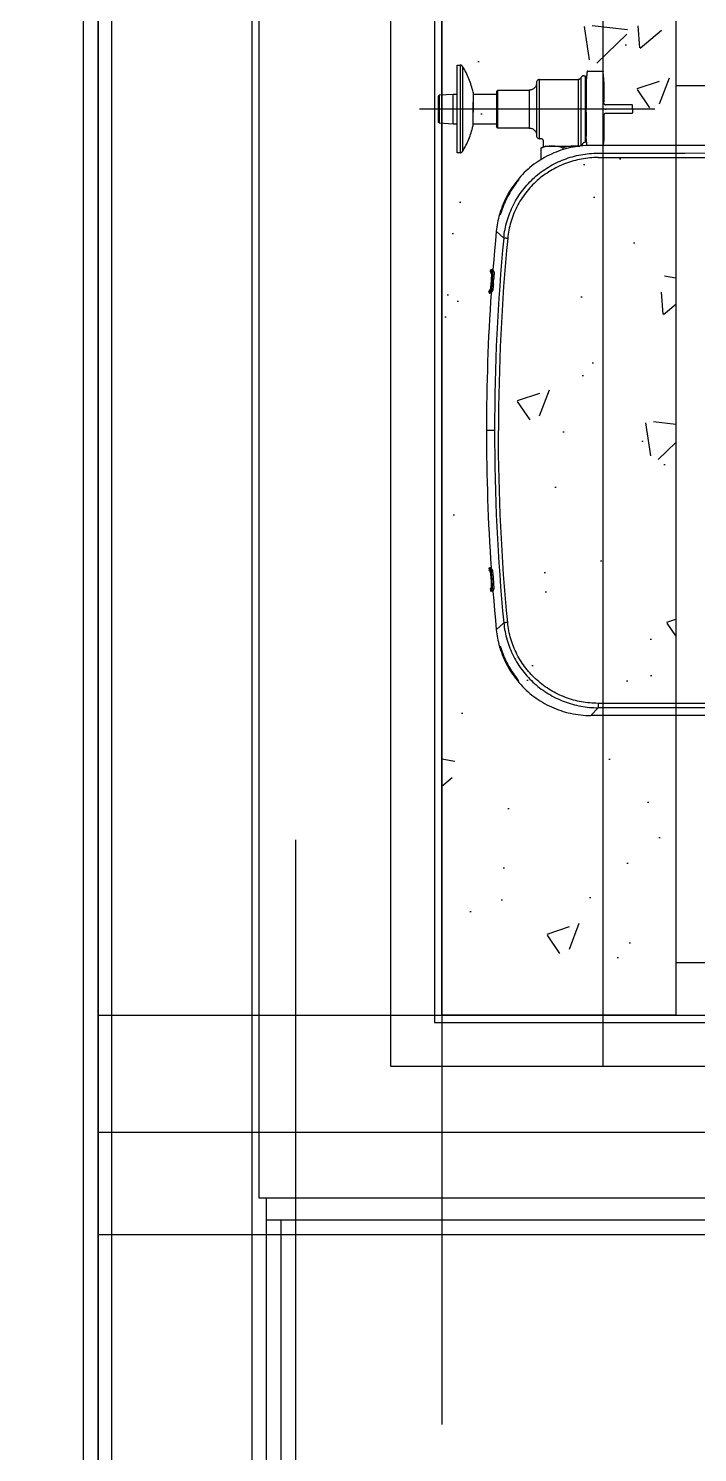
# Model space of a CAD drawing. Header units: millimetres. Extents: x 7294529 to 7346664, y 234399 to 276449.
# Drawn here: x 7306227 to 7306684, y 247765 to 248739 of the extents above; entities that cross this region are included whole.
import ezdxf
from ezdxf.xclip import XClip

# ---------------------------------------------------------------- set-up
doc = ezdxf.new("R2010")
doc.units = ezdxf.units.MM
doc.header["$LTSCALE"] = 100
doc.header["$XCLIPFRAME"] = 2
doc.linetypes.add('C-303-L-TF_39B+59C$0$CEN', pattern=[62, 60, -1, 0, -1])
doc.linetypes.add('U-59C-EX$0$CEN', pattern=[62, 60, -1, 0, -1])
for name, color, linetype in [('AA-BORD-XREF', 15, 'Continuous'), ('BP', 7, 'Continuous'), ('C-303-L-TF_39B+59C$0$CEN', 1, 'C-303-L-TF_39B+59C$0$CEN'), ('C-303-L-TF_39B+59C$0$COL', 2, 'Continuous'), ('C-303-L-TF_39B+59C$0$INS', 8, 'Continuous'), ('U-59C-EX$0$CEN', 1, 'U-59C-EX$0$CEN'), ('U-59C-EX$0$FIN', 5, 'Continuous'), ('U-59C-EX$0$FUR_욕실', 6, 'Continuous'), ('U-59C-EX$0$HAT', 8, 'Continuous'), ('U-59C-EX$0$INSUL_line', 8, 'Continuous'), ('U-59C-EX$0$WAL', 3, 'Continuous')]:
    doc.layers.add(name, color=color, linetype=linetype)
for name, color, linetype, plot in [('CUT-LINE', 105, 'Continuous', False), ('Defpoint', 142, 'Continuous', False), ('U-59C-EX$0$Defpoint', 142, 'Continuous', False), ('U-59C-EX$0$MC', 152, 'Continuous', False)]:
    doc.layers.add(name, color=color, linetype=linetype, plot=plot)

# ---------------------------------------------------------------- blocks, each defined once
blk = doc.blocks.new('U-59C-EX$0$대변기')
at = {"layer": 'U-59C-EX$0$FUR_욕실'}
for p, q in [((-19.96, 250), (-18.05, 250)), ((-19.96, 220), (-19.96, 250)), ((-18.05, 250), (-18.05, 190)), ((-16.36, 249.07), (-16.36, 220)), ((69.29, 245.86), (79.24, 245.86)), ((36.27, 240.11), (62.77, 240.11)), ((36.27, 219.86), (36.27, 240.11)), ((66.47, 242.61), (67.47, 242.61)), ((67.47, 242.61), (67.77, 242.31)), ((67.77, 219.86), (67.77, 242.31)), ((68.26, 238.59), (68.26, 238.44)), ((68.26, 237.36), (68.27, 237.41)), ((68.27, 240.13), (68.27, 238.35)), ((68.27, 221.94), (68.27, 238.43)), ((68.27, 238.35), (68.27, 219.86)), ((80.26, 238.43), (80.26, 224.86)), ((80.27, 238.35), (80.27, 240.13)), ((80.27, 223.86), (80.27, 238.35)), ((-32.75, 228.92), (-32.17, 229.5)), ((-32.75, 219.86), (-32.75, 228.92)), ((-32.17, 229.5), (-22.75, 230.11)), ((-32.17, 219.86), (-32.17, 229.5)), ((-22.75, 230.11), (-19.96, 230.11)), ((-22.75, 219.86), (-22.75, 230.11)), ((-9.16, 230.11), (6.77, 230.11)), ((6.77, 231.86), (7.77, 232.86)), ((6.77, 231.86), (6.77, 207.86)), ((7.77, 232.86), (29.27, 232.86)), ((7.77, 219.86), (7.77, 232.86)), ((29.27, 232.86), (29.27, 206.86)), ((-32.75, 210.79), (-32.75, 219.86)), ((-32.17, 210.21), (-32.17, 219.86)), ((-22.75, 209.61), (-22.75, 219.86)), ((-19.96, 190), (-19.96, 220)), ((-16.36, 220), (-16.36, 190.93)), ((7.77, 206.86), (7.77, 219.86)), ((99.27, 222.86), (81.27, 222.86)), ((99.27, 216.86), (81.27, 216.86)), ((99.77, 221.99), (99.77, 222.36)), ((99.77, 219.86), (99.77, 221.99)), ((99.77, 219.86), (99.77, 217.72)), ((99.77, 217.72), (99.77, 217.36)), ((-32.17, 210.21), (-32.75, 210.79)), ((-22.75, 209.61), (-32.17, 210.21)), ((-19.96, 209.61), (-22.75, 209.61)), ((6.77, 209.61), (-9.22, 209.61)), ((7.77, 206.86), (6.77, 207.86)), ((29.27, 206.86), (7.77, 206.86)), ((-18.05, 190), (-19.96, 190))]:
    blk.add_line(p, q, dxfattribs=at)
at = {"layer": 'U-59C-EX$0$FUR_욕실', "color": 8}
blk.add_line((-45.75, 220), (115.01, 220), dxfattribs=at)
at = {"layer": 'U-59C-EX$0$FUR_욕실'}
for centre, radius, start, end in [((-18.05, 248), 2, 32.23095, 90), ((-62.46, 220), 54.5, 11.97719, 32.23095), ((36.27, 238.11), 2, 90, 180), ((66.47, 240.61), 2, 90, 157.97569), ((66.76, 238.59), 1.5, 0, 47.9982), ((81.27, 223.86), 1, 180, 270), ((81.27, 215.86), 1, 90, 180), ((99.27, 222.36), 0.5, 0, 90), ((99.27, 217.36), 0.5, 270, 0), ((-62.46, 220), 54.5, 327.76905, 347.53028), ((-18.05, 192), 2, 270, 327.76905)]:
    blk.add_arc(centre, radius, start, end, dxfattribs=at)
at = {"layer": 'U-59C-EX$0$FUR_욕실', "extrusion": (0, 0, -1)}
for centre, radius, start in [((-29.27, 237.86), 5, 180), ((-62.77, 242.11), 2, 202.02431)]:
    blk.add_arc(centre, radius, start, 270, dxfattribs=at)
at = {"layer": 'U-59C-EX$0$FUR_욕실'}
blk.add_ellipse((69.3, 245.36), major_axis=(0.5, 0), ratio=1, start_param=1.622209, end_param=3.041229, dxfattribs=at)
at = {"layer": 'U-59C-EX$0$FUR_욕실', "extrusion": (0, 0, -1)}
for centre, major_axis, ratio, start_param, end_param in [((79.23, 245.36), (-0.5, 0), 1, 1.622209, 3.041229), ((68.77, 240.13), (0.5, 0), 0.902862, 3.141593, 3.316126), ((68.77, 238.35), (-0.5, 0), 0.823761, 0, 0.174533), ((79.77, 240.13), (0.5, 0), 0.902862, 6.108652, 6.283185)]:
    blk.add_ellipse(centre, major_axis=major_axis, ratio=ratio, start_param=start_param, end_param=end_param, dxfattribs=at)
at = {"layer": 'U-59C-EX$0$FUR_욕실'}
for points in [[(68.81, 245.44), (68.81, 245.44), (68.67, 244.06), (68.41, 241.71)], [(68.41, 241.71), (68.35, 241.16), (68.3, 240.66), (68.27, 240.21)], [(80.26, 240.21), (80.23, 240.66), (80.18, 241.16), (80.12, 241.71)], [(-9.18, 231.46), (-9.18, 231.46), (-9.18, 231.44), (-9.18, 231.4)], [(-9.24, 210.83), (-9.24, 209.16), (-9.25, 208.25), (-9.25, 208.25)]]:
    blk.add_open_spline(points, degree=3, dxfattribs=at)
for points, knots in [([(80.12, 241.71), (79.86, 244.06), (79.72, 245.44), (79.72, 245.44), (79.72, 245.44), (79.72, 245.44)], [0, 0, 0, 0, 0.999952, 0.999952, 1, 1, 1, 1]), ([(-9.18, 231.4), (-9.18, 231.4), (-9.18, 231.4), (-9.18, 231.08), (-9.19, 229.51), (-9.2, 224.8), (-9.21, 221.65), (-9.23, 215.63), (-9.23, 212.76), (-9.24, 210.83)], [0, 0, 0, 0, 0.002038, 0.002038, 0.334692, 0.334692, 0.667346, 0.667346, 1, 1, 1, 1]), ([(-9.16, 231.25), (-9.16, 231.24), (-9.16, 231.02), (-9.16, 229.61), (-9.17, 226.59), (-9.18, 222.57), (-9.2, 218.19), (-9.21, 214.29), (-9.21, 212.39), (-9.21, 211.65)], [0, 0, 0, 0, 0.086554, 0.241731, 0.40047, 0.559442, 0.71839, 0.877213, 1, 1, 1, 1]), ([(-9.21, 211.65), (-9.22, 211.39), (-9.22, 210.05), (-9.22, 208.86), (-9.22, 208.47), (-9.22, 208.46)], [0, 0, 0, 0, 0.113221, 0.613862, 1, 1, 1, 1])]:
    blk.add_open_spline(points, degree=3, knots=knots, dxfattribs=at)
blk.add_wipeout([(22.25, 172.54), (8.91, 147.75), (6.75, 136.34), (0, 0), (6.75, -136.34), (8.91, -147.75), (22.08, -172.29), (48.75, -190.93), (71.39, -195), (166.78, -195), (163.87, -199.59), (211.56, -201.09), (211.59, -201.6), (211.81, -202.64), (212.51, -203.59), (213.12, -203.98), (214.15, -204.2), (220.75, -204.2), (220.75, -206.36), (211.68, -206.36), (211.16, -206.4), (210.27, -206.68), (209.31, -207.43), (208.75, -208.41), (208.59, -209.09), (208.56, -209.46), (208.57, -265.02), (208.68, -265.02), (208.78, -265.75), (209.15, -266.63), (209.44, -267.04), (210.11, -267.63), (210.66, -267.92), (211.05, -268.03), (211.75, -268.12), (489.29, -268.12), (490.39, -267.86), (490.87, -267.71), (491.45, -267.22), (492.01, -266.5), (492.24, -265.95), (492.34, -265.59), (492.39, -265), (492.39, -209.47), (492.27, -208.62), (492.05, -208.04), (491.65, -207.42), (491.18, -206.97), (490.66, -206.65), (490.05, -206.44), (489.56, -206.38), (489.29, -206.36), (294.65, -206.36), (294.65, -204.2), (299.37, -204.2), (299.93, -204.14), (300.82, -203.77), (301.13, -203.53), (301.57, -203.01), (301.8, -202.57), (301.98, -201.86), (301.98, -201.81), (356.76, -202.11), (409.65, -200.73), (451.07, -197.49), (521.76, -184.13), (558.83, -171.77), (607.51, -146.93), (640.32, -121.72), (666.4, -92.64), (682.86, -64.81), (689.37, -48.84), (694.46, -30.58), (696.68, -17.3), (697.46, -8.65), (697.7, 0.02), (696.02, 21.31), (691.27, 41.8), (683.34, 62.6), (669.05, 87.71), (652.78, 108.07), (630.64, 128.96), (599.08, 150.93), (558.2, 170.85), (516.94, 184.22), (478.6, 192.5), (440.58, 197.36), (409.56, 199.56), (375.33, 200.69), (311.09, 200.7), (281.72, 200.87), (251.35, 200.76), (223.33, 200.38), (188.29, 199.95), (182.4, 198.16), (177.52, 194.77), (79.8, 195), (40.7, 194.57), (37.25, 193.23), (37.25, 185.31)]).dxf.layer = 'U-59C-EX$0$FUR_욕실'
for p, q in [((34.27, 238.11), (34.27, 201.61)), ((62.77, 240.11), (62.77, 194.57)), ((64.62, 241.36), (64.62, 194.65)), ((67.47, 242.61), (67.47, 197.11)), ((36.27, 199.61), (36.27, 219.86)), ((67.77, 197.41), (67.77, 219.86)), ((68.27, 201.36), (68.27, 219.86)), ((68.27, 217.77), (68.27, 201.29)), ((80.26, 201.29), (80.26, 214.86)), ((80.27, 215.86), (80.27, 201.36)), ((37.21, 199.61), (36.27, 199.61)), ((39.05, 193.92), (39.05, 197.71)), ((65.47, 195.17), (65.47, 194.73)), ((67.77, 197.41), (67.47, 197.41)), ((68.26, 202.35), (68.27, 202.31)), ((68.26, 201.12), (68.26, 201.27)), ((68.27, 199.58), (68.27, 201.36)), ((321.99, 195), (71.39, 195)), ((80.27, 201.36), (80.27, 199.58)), ((40.7, 194.57), (37.25, 193.23)), ((37.25, 193.23), (37.25, 185.31)), ((40.7, 194.57), (63.79, 194.57)), ((52.25, 193.23), (52.25, 192.12)), ((63.79, 194.57), (63.82, 194.56)), ((19.83, 168.41), (20.34, 169.09)), ((19.83, 168.41), (19.83, 168.41)), ((20.34, 169.09), (21.25, 170.29)), ((21.7, 170.9), (21.78, 171.2)), ((21.7, 170.89), (21.71, 170.91)), ((21.78, 171.2), (22.04, 172.14)), ((21.99, 171.62), (21.86, 171.15)), ((22.25, 172.54), (21.99, 171.62)), ((9.47, 147.6), (9.5, 147.7)), ((6.75, 136.34), (11.84, 131.64)), ((2.74, 108.5), (3.1, 107.78)), ((3.59, 108.02), (2.82, 109.54)), ((3.1, 107.78), (3.25, 107.49)), ((3.25, 107.49), (3.5, 106.99)), ((4.4, 110), (3.31, 110)), ((3.31, 110), (4.09, 108.48)), ((5.13, 108.48), (4.09, 108.48)), ((4.4, 110), (4.41, 110.09)), ((4.4, 109.93), (4.4, 110)), ((4.74, 100.12), (4.72, 99.87)), ((5.03, 104.09), (5.02, 103.93)), ((1.71, 94.53), (2.71, 96.05)), ((2.11, 96), (1.78, 95.5)), ((2.31, 96.31), (2.11, 96)), ((3.21, 95.52), (2.21, 94)), ((3.18, 93.99), (2.22, 93.99)), ((2.44, 96.51), (2.31, 96.31)), ((2.77, 97.01), (2.44, 96.51)), ((3.21, 95.52), (4.18, 95.52)), ((5.54, 0), (0, 0)), ((5.54, 0), (0, 0)), ((1.71, -94.53), (2.71, -96.05)), ((2.11, -96), (1.78, -95.5)), ((2.31, -96.31), (2.11, -96)), ((3.21, -95.52), (2.21, -94)), ((3.18, -93.99), (2.22, -93.99)), ((2.44, -96.51), (2.31, -96.31)), ((2.77, -97.01), (2.44, -96.51)), ((3.21, -95.52), (4.18, -95.52)), ((3.25, -107.49), (3.5, -106.99)), ((4.74, -100.12), (4.72, -99.87)), ((5.03, -104.09), (5.02, -103.93)), ((2.74, -108.5), (3.1, -107.78)), ((3.59, -108.02), (2.82, -109.54)), ((3.1, -107.78), (3.25, -107.49)), ((3.31, -110), (4.09, -108.48)), ((4.4, -110), (3.31, -110)), ((5.13, -108.48), (4.09, -108.48)), ((4.4, -109.93), (4.4, -110)), ((4.4, -110), (4.41, -110.09)), ((6.75, -136.34), (11.84, -131.64)), ((9.47, -147.6), (9.5, -147.7)), ((19.83, -168.41), (19.83, -168.41)), ((19.83, -168.41), (20.34, -169.09)), ((20.34, -169.09), (21.25, -170.28)), ((21.7, -170.89), (21.71, -170.91)), ((21.7, -170.9), (21.78, -171.2)), ((21.78, -171.2), (22.04, -172.14)), ((21.99, -171.62), (21.86, -171.15)), ((22.25, -172.54), (21.99, -171.62)), ((71.39, -195), (76.35, -189.69)), ((321.99, -195), (71.39, -195))]:
    blk.add_line(p, q, dxfattribs=at)
for points in [[(21.25, 170.29), (21.39, 170.47), (21.51, 170.64), (21.62, 170.78), (21.7, 170.89)], [(21.25, -170.28), (21.39, -170.47), (21.51, -170.64), (21.62, -170.78), (21.7, -170.89)]]:
    blk.add_lwpolyline(points, dxfattribs=at)
at = {"layer": 'U-59C-EX$0$FUR_욕실', "extrusion": (0, 0, -1)}
blk.add_arc((-29.27, 201.86), 5, 90, 180, dxfattribs=at)
at = {"layer": 'U-59C-EX$0$FUR_욕실'}
for centre, radius, start, end in [((71.39, 130), 65, 90.00139, 139.11702), ((36.27, 201.61), 2, 180, 270), ((66.76, 201.12), 1.5, 312.0018, 0), ((87.94, 18978.66), 18791.97, 269.964495, 270.327497), ((87.46, 19012.52), 18822.83, 269.966177, 270.32705), ((70.98, 130.12), 64.52, 139.34399, 163.49431), ((71.82, 129.55), 64.91, 143.21923, 162.84008), ((169.06, 56.81), 186.34, 142.70701, 143.20779), ((17.3, 174.04), 5.41, 324.53016, 325.74365), ((22.62, 170.51), 0.991, 139.80719, 153.16208), ((72.12, 129.83), 65.7, 164.17867, 174.36259), ((71.6, 129.91), 65.18, 163.6141, 164.12194), ((10.04, 148.01), 1, 90.17755, 163.40843), ((72.17, 129.45), 65.28, 162.84803, 163.85345), ((1331.4, 5.21), 1331.13, 174.34883, 175.48112), ((1384, -0.01), 1378.46, 174.51961, 179.99966), ((3.31, 109.5), 0.499, 90.01069, 175.57625), ((4.09, 107.98), 0.501, 90.12974, 175.28476), ((1381.98, 0), 1381.96, 175.43139, 175.43757), ((-167.14, 114.67), 172.5, 355.16157, 356.4312), ((1390.43, -0.01), 1390.43, 176.12327, 179.99939), ((1390.43, 0.01), 1390.43, 180.00061, 183.87674), ((1384, 0.01), 1378.46, 180.00034, 185.48039), ((-167.14, -114.67), 172.5, 3.5688, 4.83843), ((3.31, -109.5), 0.499, 184.42375, 269.98931), ((4.09, -107.98), 0.501, 184.71524, 269.87026), ((1381.98, 0), 1381.96, 184.56243, 184.56861), ((1331.4, -5.21), 1331.13, 184.51888, 185.65117), ((72.12, -129.83), 65.7, 185.63741, 195.82133), ((71.6, -129.91), 65.18, 195.87806, 196.3859), ((10.04, -148.01), 1, 196.59157, 269.82245), ((70.98, -130.12), 64.52, 196.50569, 220.65601), ((72.17, -129.45), 65.28, 196.14655, 197.15197), ((71.82, -129.55), 64.91, 197.15992, 216.78077), ((169.06, -56.81), 186.34, 216.79221, 217.29299), ((17.3, -174.04), 5.41, 34.25635, 35.46984), ((22.62, -170.51), 0.991, 206.83792, 220.19281), ((71.39, -130), 65, 220.88298, 269.99861), ((87.94, -18978.66), 18791.97, 89.672503, 90.035506), ((87.46, -19012.52), 18822.83, 89.672951, 90.033824)]:
    blk.add_arc(centre, radius, start, end, dxfattribs=at)
for centre, major_axis, ratio, start_param, end_param in [((68.77, 201.36), (-0.5, 0), 0.823761, 0, 0.174533), ((68.77, 199.58), (0.5, 0), 0.902862, 3.141593, 3.316126), ((79.77, 199.58), (0.5, 0), 0.902862, 6.108652, 6.283185)]:
    blk.add_ellipse(centre, major_axis=major_axis, ratio=ratio, start_param=start_param, end_param=end_param, dxfattribs=at)
for points, knots in [([(39.02, 197.72), (39.03, 197.78), (39.04, 198.07), (38.83, 198.59), (38.4, 199.14), (37.86, 199.46), (37.45, 199.59), (37.24, 199.59), (37.2, 199.59)], [0, 0, 0, 0, 0.059112, 0.308232, 0.560337, 0.780345, 0.960787, 1, 1, 1, 1]), ([(67.47, 197.11), (67.2, 197.09), (66.84, 197.04), (66.28, 196.78), (65.76, 196.27), (65.49, 195.68), (65.46, 195.3), (65.47, 195.17)], [0, 0, 0, 0, 0.142891, 0.367394, 0.608906, 0.873079, 1, 1, 1, 1]), ([(11.84, 131.64), (12.22, 135.6), (13.72, 143.45), (18.13, 154.57), (24.51, 164.66), (32.64, 173.41), (42.23, 180.51), (52.96, 185.76), (64.45, 188.97), (72.38, 189.69), (76.34, 189.69)], [0, 0, 0, 0, 0.125651, 0.250302, 0.375666, 0.500193, 0.62538, 0.750073, 0.87514, 1, 1, 1, 1]), ([(76.29, 186.69), (72.5, 186.69), (64.9, 186.01), (53.9, 182.95), (43.62, 177.95), (34.44, 171.17), (26.65, 162.83), (20.54, 153.22), (16.32, 142.61), (14.89, 135.13), (14.52, 131.36)], [0, 0, 0, 0, 0.125158, 0.250483, 0.375338, 0.500608, 0.625088, 0.750283, 0.874667, 1, 1, 1, 1]), ([(52.25, 193.23), (49.8, 194.04), (47.31, 194.57), (42.21, 194.57), (39.7, 194.04), (37.25, 193.23)], [0, 0, 0, 0, 0.5, 0.5, 1, 1, 1, 1]), ([(62.44, 194.38), (61.55, 194.5), (60.66, 194.57), (57.21, 194.57), (54.7, 194.04), (52.25, 193.23)], [0.323442, 0.323442, 0.323442, 0.323442, 0.5, 0.5, 1, 1, 1, 1]), ([(20.81, 169.71), (20.9, 169.82), (21.2, 170.22), (21.5, 170.61), (21.71, 170.91)], [0, 0, 0, 0, 0.283291, 1, 1, 1, 1]), ([(21.78, 171), (21.79, 171.02), (21.82, 171.07), (21.85, 171.11), (21.86, 171.15)], [0, 0, 0, 0, 0.353351, 1, 1, 1, 1]), ([(9.13, 148.45), (9.12, 148.43), (9.1, 148.39), (9.08, 148.34), (9.07, 148.3)], [0, 0, 0, 0, 0.279394, 1, 1, 1, 1]), ([(14.52, 131.36), (12.42, 109.51), (9.26, 65.75), (8.21, 21.9), (8.21, 0)], [0, 0, 0, 0, 0.2500092, 0.4994113, 0.4994113, 0.4994113, 0.4994113]), ([(14.52, 131.36), (14.19, 131.39), (13.7, 131.44), (13.07, 131.5), (12.68, 131.54), (12.35, 131.58), (12.1, 131.6), (11.95, 131.63), (11.86, 131.64), (11.85, 131.65)], [0, 0, 0, 0, 0.378696, 0.548644, 0.69765, 0.820289, 0.91316, 0.973567, 1, 1, 1, 1]), ([(2.74, 108.5), (2.74, 108.59), (2.79, 108.8), (2.76, 109.15), (2.81, 109.41), (2.82, 109.54)], [0, 0, 0, 0, 0.25024, 0.625046, 1, 1, 1, 1]), ([(4.09, 108.48), (4.11, 108.44), (4.12, 108.29), (4.13, 108.02), (4.13, 107.6), (4.12, 107.06), (4.1, 106.4), (4.06, 105.35), (3.99, 103.88), (3.87, 102.02), (3.7, 99.69), (3.55, 97.99), (3.44, 96.94)], [0, 0, 0, 0, 0.012413, 0.036854, 0.073107, 0.120122, 0.17727, 0.242578, 0.393486, 0.559161, 0.725034, 1, 1, 1, 1]), ([(3.63, 107.63), (3.63, 107.72), (3.62, 107.85), (3.61, 107.98), (3.59, 108.02)], [0, 0, 0, 0, 0.662644, 1, 1, 1, 1]), ([(3.63, 106.74), (3.63, 106.83), (3.63, 107.13), (3.64, 107.42), (3.63, 107.63)], [0, 0, 0, 0, 0.298681, 1, 1, 1, 1]), ([(5.13, 108.48), (5.15, 108.44), (5.16, 108.3), (5.18, 108.03), (5.18, 107.63), (5.17, 107.11), (5.15, 106.48), (5.11, 105.46), (5.06, 104.66), (5.03, 104.09)], [0, 0, 0, 0, 0.031735, 0.093849, 0.185536, 0.304828, 0.449297, 0.615753, 1, 1, 1, 1]), ([(3.5, 106.99), (3.53, 106.94), (3.53, 106.77), (3.55, 106.46), (3.54, 105.98), (3.52, 105.36), (3.49, 104.63), (3.42, 103.49), (3.32, 101.99), (3.2, 100.5), (3.1, 99.36), (3.02, 98.63), (2.95, 98.02), (2.89, 97.54), (2.83, 97.22), (2.8, 97.06), (2.77, 97.01)], [0, 0, 0, 0, 0.015568, 0.047892, 0.09605, 0.158348, 0.232613, 0.316207, 0.499382, 0.682477, 0.766022, 0.840302, 0.902731, 0.951169, 0.983918, 1, 1, 1, 1]), ([(2.93, 97.33), (3.12, 98.89), (3.38, 102.03), (3.59, 105.17), (3.63, 106.74)], [0, 0, 0, 0, 0.500015, 1, 1, 1, 1]), ([(4.72, 99.87), (4.67, 99.31), (4.58, 98.3), (4.45, 97.12), (4.35, 96.36), (4.29, 95.96), (4.23, 95.7), (4.2, 95.56), (4.18, 95.52)], [0, 0, 0, 0, 0.382736, 0.692773, 0.812107, 0.904227, 0.967164, 1, 1, 1, 1]), ([(1.71, 94.53), (1.7, 94.4), (1.81, 94.11), (2.09, 93.99), (2.22, 93.99)], [0, 0, 0, 0, 0.499475, 1, 1, 1, 1]), ([(1.71, 94.53), (1.72, 94.61), (1.76, 94.81), (1.73, 95.14), (1.77, 95.38), (1.78, 95.5)], [0, 0, 0, 0, 0.250183, 0.625036, 1, 1, 1, 1]), ([(2.71, 96.05), (2.7, 95.92), (2.8, 95.63), (3.07, 95.52), (3.21, 95.52)], [0, 0, 0, 0, 0.499706, 1, 1, 1, 1]), ([(2.71, 96.05), (2.73, 96.09), (2.76, 96.22), (2.82, 96.48), (2.87, 96.87), (2.91, 97.16), (2.93, 97.33)], [0, 0, 0, 0, 0.106038, 0.311895, 0.611607, 1, 1, 1, 1]), ([(3.31, 95.94), (3.29, 95.85), (3.26, 95.71), (3.23, 95.56), (3.21, 95.52)], [0, 0, 0, 0, 0.661218, 1, 1, 1, 1]), ([(3.44, 96.94), (3.42, 96.84), (3.39, 96.51), (3.34, 96.17), (3.31, 95.94)], [0, 0, 0, 0, 0.299389, 1, 1, 1, 1]), ([(14.52, -131.36), (12.42, -109.51), (9.26, -65.75), (8.21, -21.9), (8.21, 0)], [0, 0, 0, 0, 0.2500092, 0.4994113, 0.4994113, 0.4994113, 0.4994113]), ([(1.71, -94.53), (1.7, -94.4), (1.81, -94.11), (2.09, -93.99), (2.22, -93.99)], [0, 0, 0, 0, 0.499475, 1, 1, 1, 1]), ([(1.71, -94.53), (1.72, -94.61), (1.76, -94.81), (1.73, -95.14), (1.77, -95.38), (1.78, -95.5)], [0, 0, 0, 0, 0.250183, 0.625036, 1, 1, 1, 1]), ([(2.71, -96.05), (2.7, -95.92), (2.8, -95.63), (3.07, -95.52), (3.21, -95.52)], [0, 0, 0, 0, 0.499706, 1, 1, 1, 1]), ([(2.71, -96.05), (2.73, -96.09), (2.76, -96.22), (2.82, -96.48), (2.87, -96.87), (2.91, -97.16), (2.93, -97.33)], [0, 0, 0, 0, 0.106038, 0.311895, 0.611607, 1, 1, 1, 1]), ([(3.5, -106.99), (3.53, -106.94), (3.53, -106.77), (3.55, -106.46), (3.54, -105.98), (3.52, -105.36), (3.49, -104.63), (3.42, -103.49), (3.32, -101.99), (3.2, -100.5), (3.1, -99.36), (3.02, -98.63), (2.95, -98.02), (2.89, -97.54), (2.83, -97.22), (2.8, -97.06), (2.77, -97.01)], [0, 0, 0, 0, 0.015568, 0.047892, 0.09605, 0.158348, 0.232613, 0.316207, 0.499382, 0.682477, 0.766022, 0.840302, 0.902731, 0.951169, 0.983918, 1, 1, 1, 1]), ([(2.93, -97.33), (3.12, -98.89), (3.38, -102.03), (3.59, -105.17), (3.63, -106.74)], [0, 0, 0, 0, 0.500015, 1, 1, 1, 1]), ([(3.31, -95.94), (3.29, -95.85), (3.26, -95.71), (3.23, -95.56), (3.21, -95.52)], [0, 0, 0, 0, 0.661218, 1, 1, 1, 1]), ([(3.44, -96.94), (3.42, -96.84), (3.39, -96.51), (3.34, -96.17), (3.31, -95.94)], [0, 0, 0, 0, 0.299389, 1, 1, 1, 1]), ([(4.09, -108.48), (4.11, -108.44), (4.12, -108.29), (4.13, -108.02), (4.13, -107.6), (4.12, -107.06), (4.1, -106.4), (4.06, -105.35), (3.99, -103.88), (3.87, -102.02), (3.7, -99.69), (3.55, -97.99), (3.44, -96.94)], [0, 0, 0, 0, 0.012413, 0.036854, 0.073107, 0.120122, 0.17727, 0.242578, 0.393486, 0.559161, 0.725034, 1, 1, 1, 1]), ([(4.72, -99.87), (4.67, -99.31), (4.58, -98.3), (4.45, -97.12), (4.35, -96.36), (4.29, -95.96), (4.23, -95.7), (4.2, -95.56), (4.18, -95.52)], [0, 0, 0, 0, 0.382736, 0.692773, 0.812107, 0.904227, 0.967164, 1, 1, 1, 1]), ([(3.63, -106.74), (3.63, -106.83), (3.63, -107.13), (3.64, -107.42), (3.63, -107.63)], [0, 0, 0, 0, 0.298681, 1, 1, 1, 1]), ([(5.13, -108.48), (5.15, -108.44), (5.16, -108.3), (5.18, -108.03), (5.18, -107.63), (5.17, -107.11), (5.15, -106.48), (5.11, -105.46), (5.06, -104.66), (5.03, -104.09)], [0, 0, 0, 0, 0.031735, 0.093849, 0.185536, 0.304828, 0.449297, 0.615753, 1, 1, 1, 1]), ([(2.74, -108.5), (2.74, -108.59), (2.79, -108.8), (2.76, -109.15), (2.81, -109.41), (2.82, -109.54)], [0, 0, 0, 0, 0.25024, 0.625046, 1, 1, 1, 1]), ([(3.63, -107.63), (3.63, -107.72), (3.62, -107.85), (3.61, -107.98), (3.59, -108.02)], [0, 0, 0, 0, 0.662644, 1, 1, 1, 1]), ([(11.84, -131.64), (12.22, -135.6), (13.72, -143.45), (18.13, -154.57), (24.51, -164.66), (32.64, -173.41), (42.23, -180.51), (52.96, -185.76), (64.45, -188.97), (72.38, -189.69), (76.34, -189.69)], [0, 0, 0, 0, 0.125651, 0.250302, 0.375666, 0.500193, 0.62538, 0.750073, 0.87514, 1, 1, 1, 1]), ([(14.52, -131.36), (14.19, -131.39), (13.7, -131.44), (13.07, -131.5), (12.68, -131.54), (12.35, -131.58), (12.1, -131.6), (11.95, -131.63), (11.86, -131.64), (11.85, -131.65)], [0, 0, 0, 0, 0.378696, 0.548644, 0.69765, 0.820289, 0.91316, 0.973567, 1, 1, 1, 1]), ([(76.29, -186.69), (72.5, -186.69), (64.9, -186.01), (53.9, -182.95), (43.62, -177.95), (34.44, -171.17), (26.65, -162.83), (20.54, -153.22), (16.32, -142.61), (14.89, -135.13), (14.52, -131.36)], [0, 0, 0, 0, 0.125158, 0.250483, 0.375338, 0.500608, 0.625088, 0.750283, 0.874667, 1, 1, 1, 1]), ([(9.13, -148.45), (9.12, -148.43), (9.1, -148.39), (9.08, -148.34), (9.07, -148.3)], [0, 0, 0, 0, 0.279394, 1, 1, 1, 1]), ([(20.81, -169.71), (20.9, -169.82), (21.2, -170.22), (21.5, -170.61), (21.71, -170.91)], [0, 0, 0, 0, 0.283291, 1, 1, 1, 1]), ([(21.78, -171), (21.79, -171.02), (21.82, -171.07), (21.85, -171.11), (21.86, -171.15)], [0, 0, 0, 0, 0.353351, 1, 1, 1, 1]), ([(76.29, -186.69), (76.29, -187.06), (76.29, -187.61), (76.3, -188.3), (76.3, -188.75), (76.32, -189.11), (76.32, -189.39), (76.34, -189.57), (76.34, -189.67), (76.35, -189.69)], [0, 0, 0, 0, 0.372617, 0.543318, 0.693502, 0.816402, 0.910023, 0.972762, 1, 1, 1, 1])]:
    blk.add_open_spline(points, degree=3, knots=knots, dxfattribs=at)
for points in [[(68.41, 198), (68.35, 198.55), (68.3, 199.05), (68.27, 199.5)], [(68.74, 194.95), (68.68, 195.57), (68.57, 196.62), (68.41, 198)], [(80.12, 198), (79.97, 196.66), (79.86, 195.63), (79.8, 195)], [(80.26, 199.5), (80.23, 199.05), (80.18, 198.55), (80.12, 198)], [(37.25, 193.23), (37.83, 193.42), (38.42, 193.6), (39.01, 193.76)], [(22.25, 172.54), (22.15, 172.43), (22.08, 172.29), (22.04, 172.14)], [(9.47, 147.6), (9.34, 147.83), (9.21, 148.07), (9.07, 148.3)], [(9.63, 148.94), (9.42, 148.84), (9.23, 148.66), (9.13, 148.45)], [(10.03, 149.02), (9.9, 149.02), (9.76, 148.99), (9.63, 148.94)], [(4.4, 109.93), (4.64, 109.45), (4.89, 108.97), (5.13, 108.48)], [(4.18, 95.52), (3.84, 95.01), (3.51, 94.5), (3.18, 94)], [(4.18, -95.52), (3.84, -95.01), (3.51, -94.5), (3.18, -94)], [(4.4, -109.93), (4.64, -109.45), (4.89, -108.97), (5.13, -108.48)], [(9.47, -147.6), (9.34, -147.83), (9.21, -148.07), (9.07, -148.3)], [(9.63, -148.94), (9.42, -148.84), (9.23, -148.66), (9.13, -148.45)], [(10.03, -149.02), (9.9, -149.02), (9.76, -148.99), (9.63, -148.94)], [(22.25, -172.54), (22.15, -172.43), (22.08, -172.29), (22.04, -172.14)]]:
    blk.add_open_spline(points, degree=3, dxfattribs=at)
blk = doc.blocks.new('U-59C-EX$0$A$Ce93e390f')
at = {"layer": 'U-59C-EX$0$HAT'}
h = blk.add_hatch(dxfattribs=at)
h.set_pattern_fill('_USER', color=256, scale=300, angle=180, double=1, pattern_type=0)
h.set_pattern_definition([(180, (1340, -8e-07), (-4e-14, -300), []), (270, (1340, -8e-07), (300, -6e-14), [])])
h.paths.add_polyline_path([(1340, 1350), (0, 1350), (0, 0), (1340, 0)])
at = {"layer": 'U-59C-EX$0$Defpoint'}
blk.add_lwpolyline([(0, 2100), (1500, 2100), (1500, 0), (0, 0)], close=True, dxfattribs=at)
at = {"layer": 'U-59C-EX$0$FUR_욕실', "xscale": -1}
blk.add_blockref('U-59C-EX$0$대변기', (1469.49, 399.99), dxfattribs=at)
at = {"layer": 'U-59C-EX$0$HAT'}
h = blk.add_hatch(dxfattribs=at)
h.set_pattern_fill('AR-CONC', color=252, angle=90)
h.set_pattern_definition([(140, (805930.75, -2615083.35), (15.9390865, 182.184669), [19.05, -209.55]), (85, (805930.75, -2615083.35), (-191.056845, -35.24342), [15.24, -167.640584]), (190.4514444, (805932.07, -2615068.17), (-175.117751, 146.941248), [16.190009, -178.090245]), (136.1842, (805879.95, -2615083.35), (42.04233, 271.07904), [28.575, -314.325]), (186.635557, (805883.45, -2615060.76), (-247.426123, 237.404135), [24.285023, -267.135608]), (81.184151, (805879.95, -2615083.35), (-247.426123, 237.404135), [22.859967, -251.459732]), (111, (805892.65, -2615057.95), (102.265199, 151.614391), [19.05, -209.55]), (56, (805892.65, -2615057.95), (-184.187966, 61.802029), [15.24, -167.64]), (161.451445, (805901.17, -2615045.32), (-81.922768, 213.41642), [16.190009, -178.089938]), (127.4999997, (805930.746, -2615083.35), (-84.5550389, 3.0886037), [0, -165.608, 0, -170.18, 0, -168.275]), (97.4999997, (805930.75, -2615083.35), (-100.1805745, 66.819663), [0, -97.028, 0, -161.798, 0, -64.135]), (57.4999997, (805930.746, -2615139.993), (5.7287447, 135.5905951), [0, -63.5, 0, -198.12, 0, -262.89]), (47.4999997, (805930.75, -2615165.39), (-25.4264903, 148.1291815), [0, -82.55, 0, -131.572, 0, -186.69])])
h.paths.add_polyline_path([(1500, 1350), (1340, 1350), (1340, 0), (1500, 0)])
at = {"layer": 'U-59C-EX$0$FUR_욕실'}
blk.add_lwpolyline([(1500, 1350), (1340, 1350), (1340, 0), (1500, 0)], close=True, dxfattribs=at)
blk = doc.blocks.new('U-59C-EX')
at = {"layer": 'U-59C-EX$0$CEN'}
for p, q in [((0, -7185), (0, 200)), ((-200, -3025), (5795, -3025))]:
    blk.add_line(p, q, dxfattribs=at)
at = {"layer": 'U-59C-EX$0$FIN'}
for p, q in [((230, -2950), (1875, -2950)), ((115, -3070), (115, -6325)), ((115, -3085), (2015, -3085)), ((125, -3085), (125, -6315))]:
    blk.add_line(p, q, dxfattribs=at)
at = {"layer": 'U-59C-EX$0$INSUL_line'}
blk.add_line((105, -170), (105, -6335), dxfattribs=at)
at = {"layer": 'U-59C-EX$0$MC'}
for p, q in [((135, -2825), (135, -7185)), ((-200, -3095), (5795, -3095))]:
    blk.add_line(p, q, dxfattribs=at)
at = {"layer": 'U-59C-EX$0$WAL'}
for p, q in [((110, -720), (110, -3070)), ((200, -2980), (2005, -2980)), ((110, -3070), (2005, -3070))]:
    blk.add_line(p, q, dxfattribs=at)
at = {"layer": 'U-59C-EX$0$FUR_욕실', "xscale": -1.000000000000001}
blk.add_blockref('U-59C-EX$0$A$Ce93e390f', (1735, -2945), dxfattribs=at)
at = {"layer": 'U-59C-EX$0$FIN'}
blk.add_line((230, -840), (230, -2950), dxfattribs=at)
at = {"layer": 'U-59C-EX$0$MC'}
for p, q in [((235, 200), (235, -3225)), ((-200, -2945), (2015, -2945))]:
    blk.add_line(p, q, dxfattribs=at)
at = {"layer": 'U-59C-EX$0$WAL'}
blk.add_line((200, -810), (200, -2980), dxfattribs=at)
blk = doc.blocks.new('BORD-303')
at = {"layer": 'Defpoint'}
blk.add_lwpolyline([(-24410, 0), (-25980, 0), (-25980, -2270), (-24410, -2270)], close=True, dxfattribs=at)
blk = doc.blocks.new('C-303-L-TF_39B+59C', base_point=(0, 0))
at = {"layer": 'C-303-L-TF_39B+59C$0$CEN'}
blk.add_line((135, -2545), (135, -9730), dxfattribs=at)
at = {"layer": 'C-303-L-TF_39B+59C$0$COL'}
blk.add_lwpolyline([(270, -8980), (125, -8980), (125, -2600), (370, -2600)], dxfattribs=at)
at = {"layer": 'C-303-L-TF_39B+59C$0$INS'}
blk.add_lwpolyline([(270, -8970), (135, -8970), (135, -2610), (370, -2610)], dxfattribs=at)

msp = doc.modelspace()

# ---------------------------------------------------------------- block references
at = {"layer": 'BP'}
ref = msp.add_blockref('U-59C-EX', (7306274.36, 251009.38), dxfattribs=at)
XClip(ref).set_block_clipping_path([(12590, -7184.9999999999), (0, -7184.9999999999), (0, 300.0000000002), (4055.0000000028, 300.0000000099), (4055.0000000028, 1674.9999999992), (4320, 1674.9999999992), (4820, 2135.0000000001), (12590.0000000009, 2135.0000000001)])

# ---------------------------------------------------------------- next in the draw order: linework, layer by layer
at = {"layer": 'CUT-LINE'}
for points in [[(7298859.36, 254839.38), (7302303.56, 254839.38), (7302803.56, 254339.38), (7306283.56, 254339.38), (7306283.56, 243824.38), (7298859.36, 243824.38)], [(7318864.36, 243824.38), (7306274.36, 243824.38), (7306274.36, 251309.38), (7310329.36, 251309.38), (7310329.36, 252684.38), (7310594.36, 252684.38), (7311094.36, 253144.38), (7318864.36, 253144.38)]]:
    msp.add_lwpolyline(points, close=True, dxfattribs=at)

# ---------------------------------------------------------------- next in the draw order: block references
at = {"layer": 'AA-BORD-XREF'}
msp.add_blockref('BORD-303', (7332599.36, 250299.38), dxfattribs=at)
at = {"layer": 'BP'}
msp.add_blockref('C-303-L-TF_39B+59C', (7306139.36, 253554.38), dxfattribs=at)

doc.saveas('drawing.dxf')
